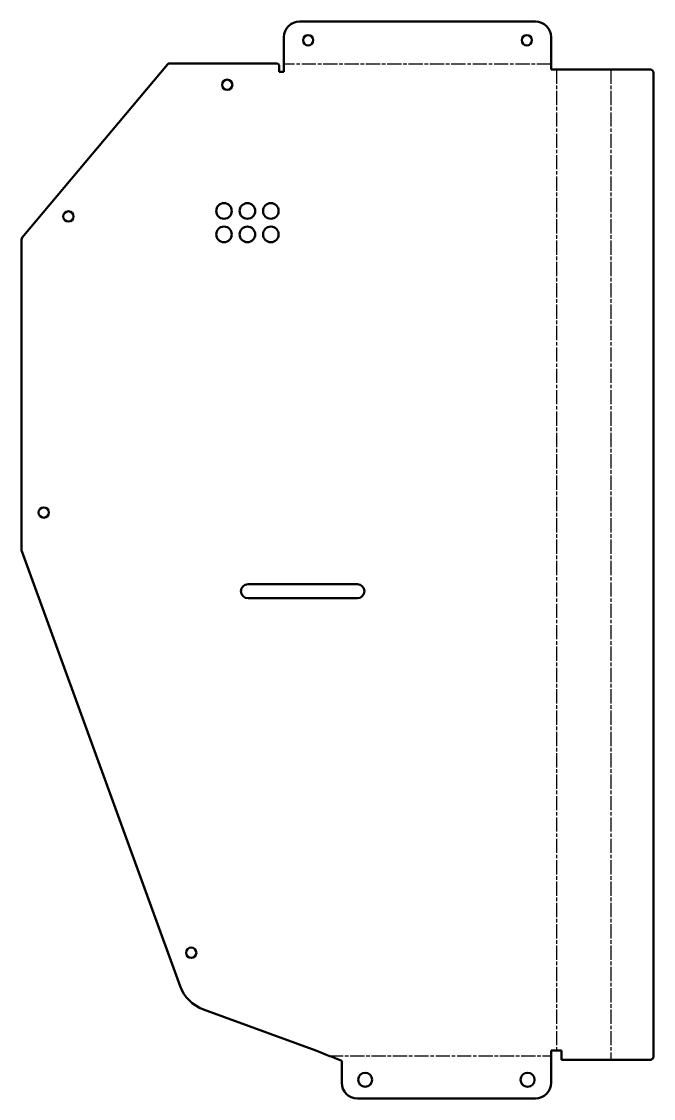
# Model space of a CAD drawing. Header units: millimetres. Extents: x 0 to 405, y 0 to 690.
import ezdxf

# ---------------------------------------------------------------- set-up
doc = ezdxf.new("R2010")
doc.units = ezdxf.units.MM
doc.linetypes.add('Chain', pattern=[13.68, 9.12, -1.14, 2.28, -1.14])
doc.layers.add('Bend Centerline (ANSI)', color=7, linetype='Chain', lineweight=25)
doc.layers.add('Visible (ANSI)', color=7, linetype='Continuous', lineweight=50)

# ---------------------------------------------------------------- blocks, each defined once
blk = doc.blocks.new('GLD-SMT-03-CLD02_Chapa Lateral Derecho Salpicadero_GLD-SMT-03-CLD02 (Desplegada)')
at = {"layer": 'Bend Centerline (ANSI)'}
for p, q in [((136.71, 317.39), (-34.29, 317.39)), ((140.11, 314), (140.11, -314)), ((174.89, 314), (174.89, -320)), ((-5.53, -317.39), (136.71, -317.39))]:
    blk.add_line(p, q, dxfattribs=at)
at = {"layer": 'Visible (ANSI)'}
for p, q in [((126.71, 344.79), (-24.29, 344.79)), ((-34.29, 334.79), (-34.29, 312.5)), ((136.71, 334.79), (136.71, 314)), ((-201.82, 206.56), (-108.91, 317.29)), ((-107.37, 318), (-39.29, 318)), ((-37.29, 312.5), (-37.29, 316)), ((-34.29, 312.5), (-37.29, 312.5)), ((136.71, 314), (200.29, 314)), ((202.29, -318), (202.29, 312)), ((-202.29, 6.35), (-202.29, 205.27)), ((-100.8, -272.82), (-202.17, 5.67)), ((-57.29, -15.5), (12.71, -15.5)), ((12.71, -24.5), (-57.29, -24.5)), ((-13.77, -314), (-85.86, -287.76)), ((136.71, -334.79), (136.71, -314)), ((136.71, -314), (143.5, -314)), ((143.5, -314), (143.5, -320)), ((2.71, -320.79), (2.71, -334.79)), ((143.5, -320), (200.29, -320)), ((12.71, -344.79), (126.71, -344.79))]:
    blk.add_line(p, q, dxfattribs=at)
for centre, radius in [((-18.79, 332.79), 3.3), ((121.21, 332.79), 3.3), ((-70.59, 304.28), 3.3), ((-72.68, 223.48), 5), ((-57.68, 223.48), 5), ((-42.68, 223.48), 5), ((-172.29, 219.97), 3.3), ((-72.68, 208.48), 5), ((-57.68, 208.48), 5), ((-42.68, 208.48), 5), ((-188.08, 30.37), 3.3), ((-93.67, -251.48), 3.3), ((17.71, -332.79), 4.5), ((121.71, -332.79), 4.5)]:
    blk.add_circle(centre, radius, dxfattribs=at)
at = {"layer": 'Visible (ANSI)', "extrusion": (0, 0, -1)}
for centre, radius, start, end in [((24.29, 334.79), 10, 0, 90), ((-126.71, 334.79), 10, 90, 180), ((107.37, 316), 2, 40, 90), ((39.29, 316), 2, 90, 180), ((-200.29, 312), 2, 90, 180), ((200.29, 205.27), 2, 0, 40), ((200.29, 6.35), 2, 340, 360), ((57.29, -20), 4.5, 270, 90), ((-12.71, -20), 4.5, 90, 270), ((77.31, -264.27), 25, 290, 340), ((-200.29, -318), 2, 180, 270), ((-12.71, -334.79), 10, 270, 0), ((-126.71, -334.79), 10, 180, 270)]:
    blk.add_arc(centre, radius, start, end, dxfattribs=at)
at = {"layer": 'Visible (ANSI)'}
blk.add_open_spline([(-13.77, -314), (-8.28, -316.26), (-2.78, -318.52), (2.71, -320.79)], degree=3, dxfattribs=at)

msp = doc.modelspace()

# ---------------------------------------------------------------- block references
msp.add_blockref('GLD-SMT-03-CLD02_Chapa Lateral Derecho Salpicadero_GLD-SMT-03-CLD02 (Desplegada)', (202.29, 344.79))

doc.saveas('drawing.dxf')
